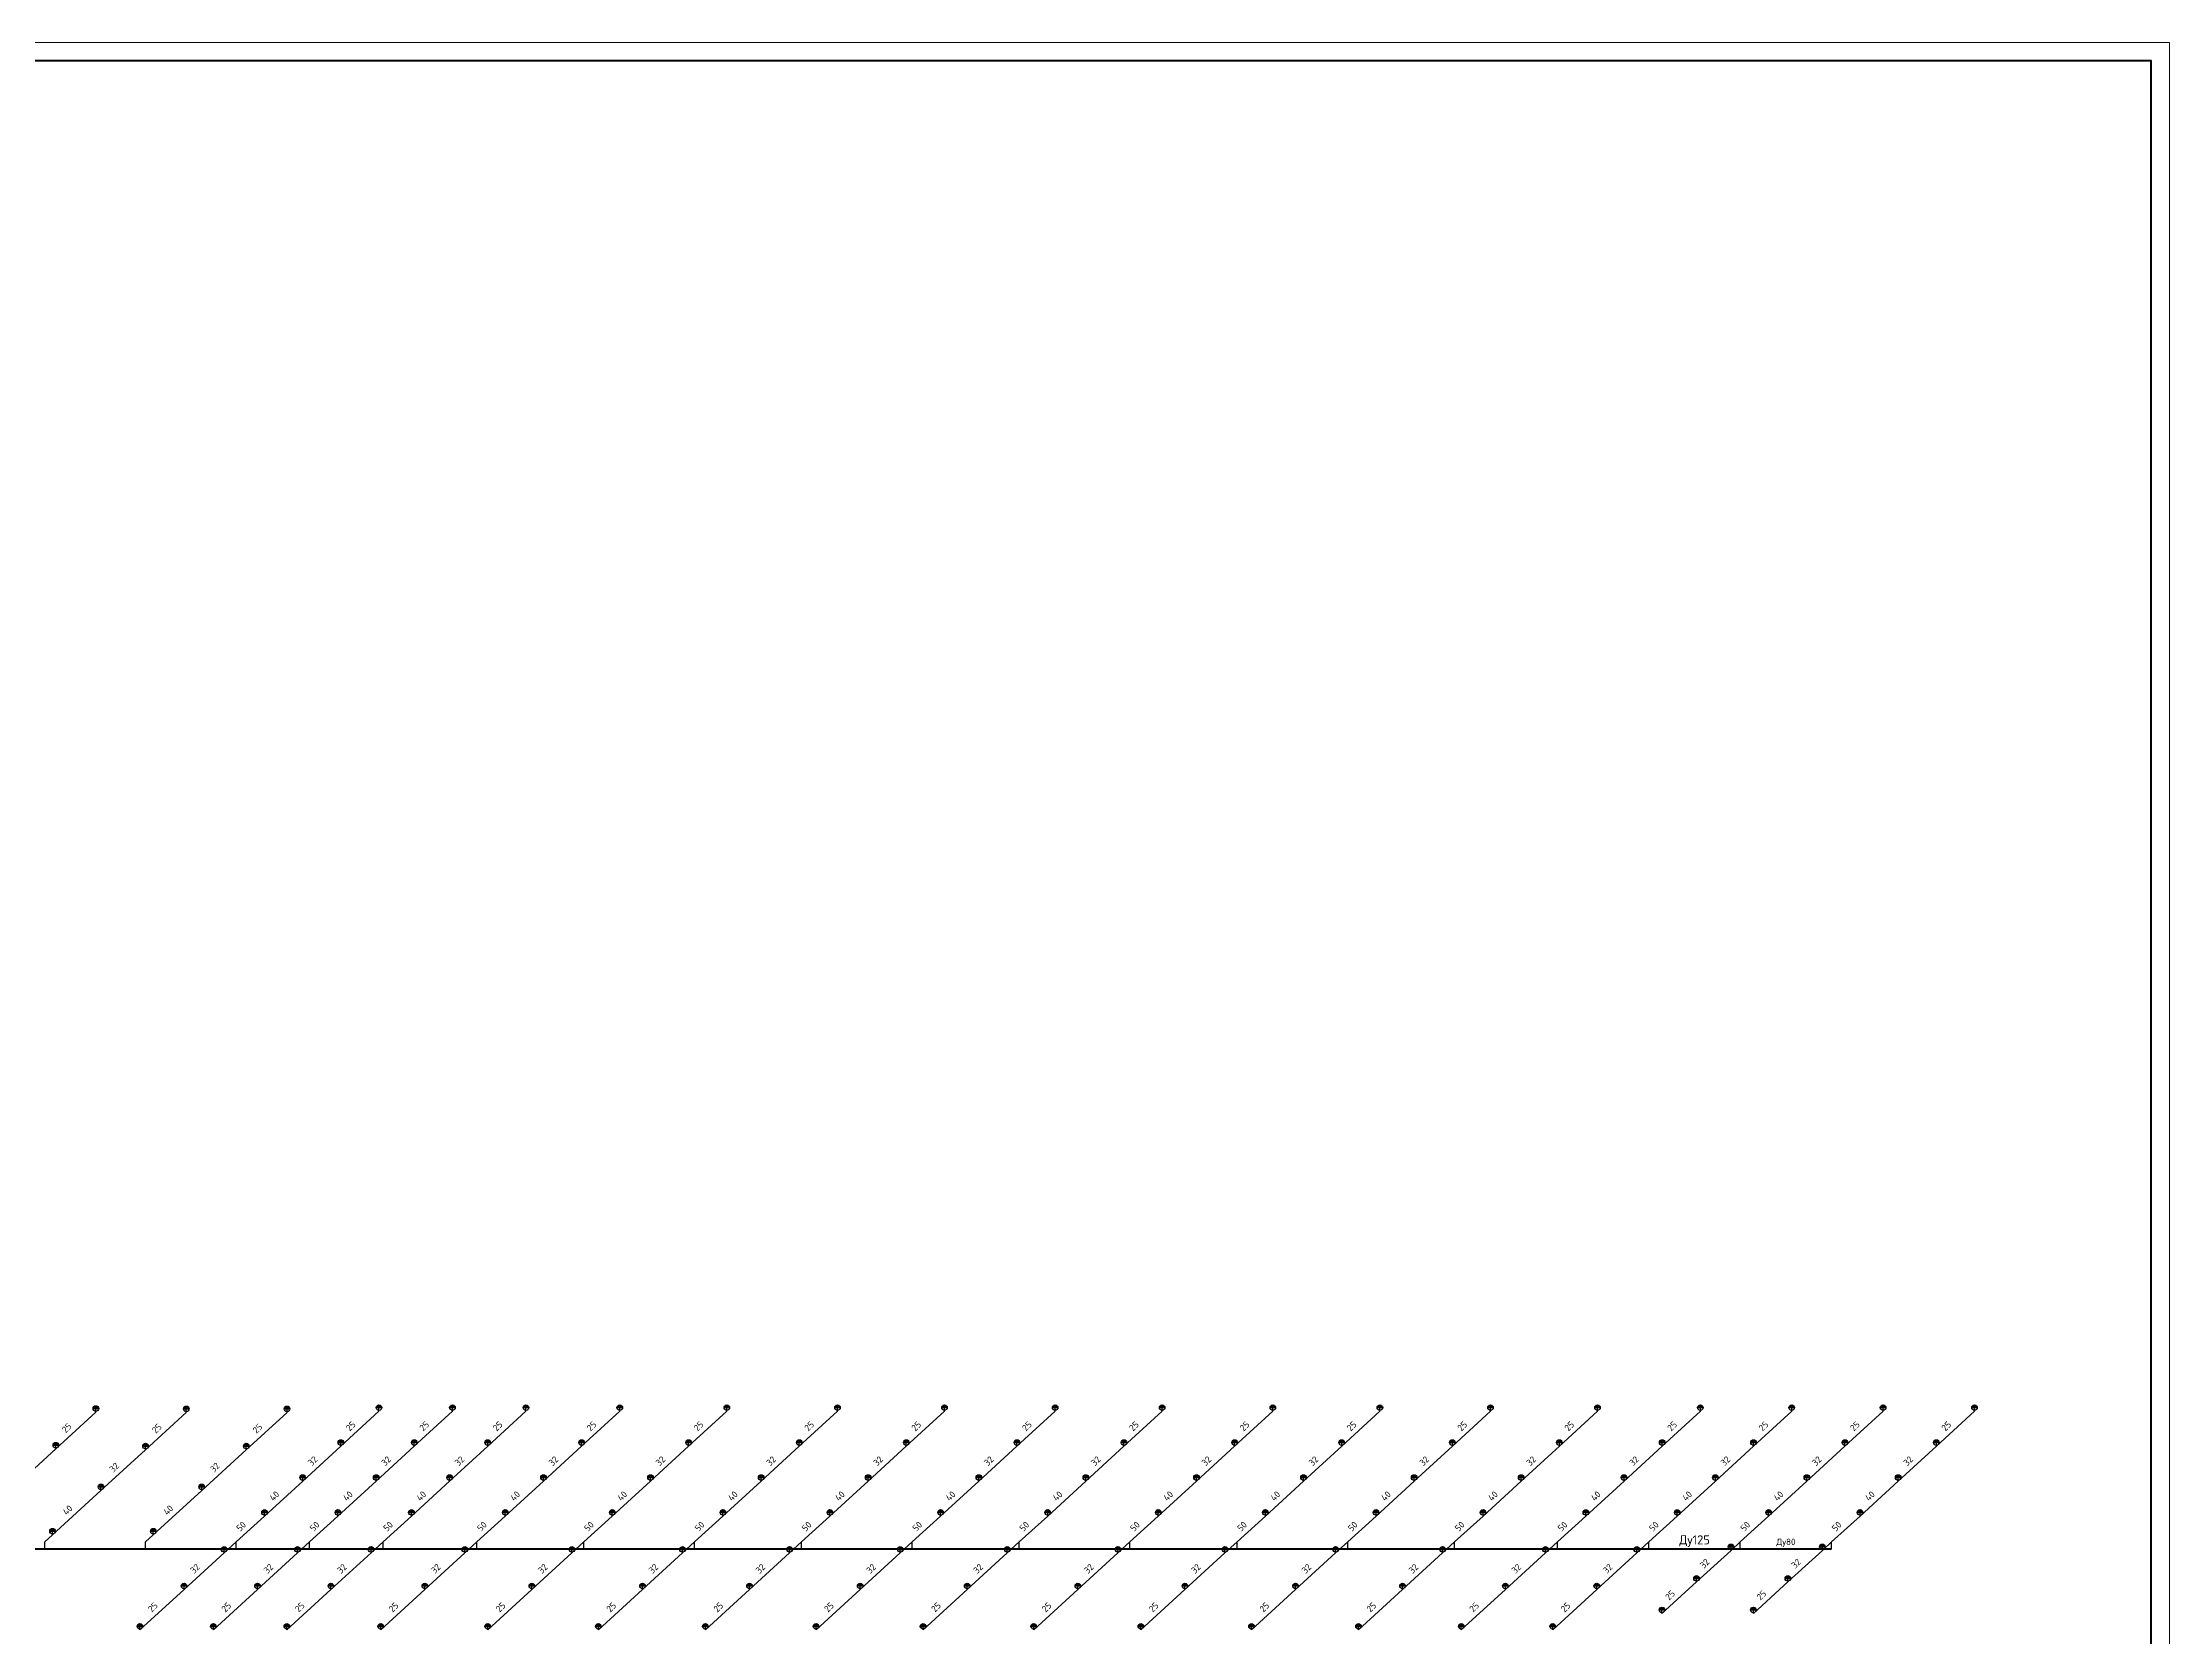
# Model space of a CAD drawing. Header units: millimetres. Extents: x 0 to 2118900, y -20000 to 84100.
# Drawn here: x 1660275 to 1718900, y 40159 to 84100 of the extents above; entities that cross this region are included whole.
import ezdxf
from ezdxf.enums import TextEntityAlignment as Align

# ---------------------------------------------------------------- set-up
doc = ezdxf.new("R2010")
doc.units = ezdxf.units.MM
for name, color, linetype, lineweight in [('ПТ_В22', 6, 'Continuous', 50), ('ПТ_В22_расп', 6, 'Continuous', 30), ('ПТ_оросители', 7, 'Continuous', 25), ('ПТ_рамка', 7, 'Continuous', 50), ('ПТ_рамка_тонк', 7, 'Continuous', 18), ('ПТ_текст', 7, 'Continuous', 18)]:
    doc.layers.add(name, color=color, linetype=linetype, lineweight=lineweight)
doc.styles.add('ПТ', font='isocpeur.ttf')

# ---------------------------------------------------------------- blocks, each defined once
blk = doc.blocks.new('SPR_UP')
for p, q in [((-1.1, 0), (1.1, 0)), ((-1.08, 0.18), (1.08, 0.18)), ((-1.04, 0.37), (1.04, 0.37)), ((-0.95, 0.55), (0.95, 0.55)), ((-0.82, 0.73), (0.82, 0.73)), ((-0.61, 0.92), (0.61, 0.92))]:
    blk.add_line(p, q)
blk.add_circle((0, 0), 1.1)

msp = doc.modelspace()

# ---------------------------------------------------------------- linework, layer by layer
at = {"layer": 'ПТ_В22'}
for p, q in [((1657834.7, 42572.7), (1660334.7, 42572.7)), ((1660334.7, 42572.7), (1663110.7, 42572.7)), ((1663110.7, 42572.7), (1665610.7, 42572.7)), ((1665610.7, 42572.7), (1667635.7, 42572.7)), ((1667635.7, 42572.7), (1669660.7, 42572.7)), ((1669660.7, 42572.7), (1672247.7, 42572.7)), ((1672247.7, 42572.7), (1675197.7, 42572.7)), ((1675197.7, 42572.7), (1678247.7, 42572.7)), ((1678247.7, 42572.7), (1681197.7, 42572.7)), ((1681197.7, 42572.7), (1684247.7, 42572.7)), ((1684247.7, 42572.7), (1687197.7, 42572.7)), ((1687197.7, 42572.7), (1690247.7, 42572.7)), ((1690247.7, 42572.7), (1693198.7, 42572.7)), ((1693198.7, 42572.7), (1696248.7, 42572.7)), ((1696248.7, 42572.7), (1699197.7, 42572.7)), ((1699197.7, 42572.7), (1702031.7, 42572.7)), ((1702031.7, 42572.7), (1704550.7, 42572.7)), ((1704550.7, 42572.7), (1707069.7, 42572.7)), ((1707069.7, 42572.7), (1709588.7, 42572.7))]:
    msp.add_line(p, q, dxfattribs=at)
at = {"layer": 'ПТ_В22_расп'}
for p, q in [((1660641.2, 45331.2), (1661745.7, 46341.7)), ((1661745.7, 46341.7), (1661745.7, 46441.7)), ((1663114.4, 45307.4), (1664237.2, 46334.2)), ((1664237.2, 46334.2), (1664237.2, 46434.2)), ((1665890.4, 45307.4), (1667013.2, 46334.2)), ((1667013.2, 46334.2), (1667013.2, 46434.2)), ((1668496.4, 45404.4), (1669548.6, 46366.6)), ((1669548.6, 46366.6), (1669548.6, 46466.6)), ((1670521.4, 45404.4), (1671573.6, 46366.6)), ((1671573.6, 46366.6), (1671573.6, 46466.6)), ((1672546.4, 45404.4), (1673598.6, 46366.6)), ((1673598.6, 46366.6), (1673598.6, 46466.6)), ((1675133.4, 45404.4), (1676185.6, 46366.6)), ((1676185.6, 46366.6), (1676185.6, 46466.6)), ((1678083.4, 45404.4), (1679135.6, 46366.6)), ((1679135.6, 46366.6), (1679135.6, 46466.6)), ((1681133.4, 45404.4), (1682185.6, 46366.6)), ((1682185.6, 46366.6), (1682185.6, 46466.6)), ((1684083.4, 45404.4), (1685135.6, 46366.6)), ((1685135.6, 46366.6), (1685135.6, 46466.6)), ((1687133.4, 45404.4), (1688185.6, 46366.6)), ((1688185.6, 46366.6), (1688185.6, 46466.6)), ((1690083.4, 45404.4), (1691135.6, 46366.6)), ((1691135.6, 46366.6), (1691135.6, 46466.6)), ((1693133.4, 45404.4), (1694185.6, 46366.6)), ((1694185.6, 46366.6), (1694185.6, 46466.6)), ((1696084.4, 45404.4), (1697136.6, 46366.6)), ((1697136.6, 46366.6), (1697136.6, 46466.6)), ((1699134.4, 45404.4), (1700186.6, 46366.6)), ((1700186.6, 46366.6), (1700186.6, 46466.6)), ((1702083.4, 45404.4), (1703135.6, 46366.6)), ((1703135.6, 46366.6), (1703135.6, 46466.6)), ((1704917.4, 45404.4), (1705969.6, 46366.6)), ((1705969.6, 46366.6), (1705969.6, 46466.6)), ((1707436.4, 45404.4), (1708488.6, 46366.6)), ((1708488.6, 46366.6), (1708488.6, 46466.6)), ((1709955.4, 45404.4), (1711007.6, 46366.6)), ((1711007.6, 46366.6), (1711007.6, 46466.6)), ((1712474.4, 45404.4), (1713526.6, 46366.6)), ((1713526.6, 46366.6), (1713526.6, 46466.6)), ((1659571.4, 44352.4), (1660641.2, 45331.2)), ((1660641.2, 45331.2), (1660641.2, 45431.2)), ((1661886.1, 44183.1), (1663114.4, 45307.4)), ((1663114.4, 45307.4), (1663114.4, 45407.4)), ((1664662.1, 44183.1), (1665890.4, 45307.4)), ((1665890.4, 45307.4), (1665890.4, 45407.4)), ((1667445, 44442), (1668496.4, 45404.4)), ((1668496.4, 45404.4), (1668496.4, 45504.4)), ((1669470, 44442), (1670521.4, 45404.4)), ((1670521.4, 45404.4), (1670521.4, 45504.4)), ((1671495, 44442), (1672546.4, 45404.4)), ((1672546.4, 45404.4), (1672546.4, 45504.4)), ((1674082, 44442), (1675133.4, 45404.4)), ((1675133.4, 45404.4), (1675133.4, 45504.4)), ((1677032, 44442), (1678083.4, 45404.4)), ((1678083.4, 45404.4), (1678083.4, 45504.4)), ((1680082, 44442), (1681133.4, 45404.4)), ((1681133.4, 45404.4), (1681133.4, 45504.4)), ((1683032, 44442), (1684083.4, 45404.4)), ((1684083.4, 45404.4), (1684083.4, 45504.4)), ((1686082, 44442), (1687133.4, 45404.4)), ((1687133.4, 45404.4), (1687133.4, 45504.4)), ((1689032, 44442), (1690083.4, 45404.4)), ((1690083.4, 45404.4), (1690083.4, 45504.4)), ((1692082, 44442), (1693133.4, 45404.4)), ((1693133.4, 45404.4), (1693133.4, 45504.4)), ((1695033, 44442), (1696084.4, 45404.4)), ((1696084.4, 45404.4), (1696084.4, 45504.4)), ((1698083, 44442), (1699134.4, 45404.4)), ((1699134.4, 45404.4), (1699134.4, 45504.4)), ((1701032, 44442), (1702083.4, 45404.4)), ((1702083.4, 45404.4), (1702083.4, 45504.4)), ((1703866, 44442), (1704917.4, 45404.4)), ((1704917.4, 45404.4), (1704917.4, 45504.4)), ((1706385, 44442), (1707436.4, 45404.4)), ((1707436.4, 45404.4), (1707436.4, 45504.4)), ((1708904, 44442), (1709955.4, 45404.4)), ((1709955.4, 45404.4), (1709955.4, 45504.4)), ((1711423, 44442), (1712474.4, 45404.4)), ((1712474.4, 45404.4), (1712474.4, 45504.4)), ((1660551.1, 42962.1), (1661886.1, 44183.1)), ((1661886.1, 44183.1), (1661886.1, 44283.1)), ((1663327.1, 42962.1), (1664662.1, 44183.1)), ((1664662.1, 44183.1), (1664662.1, 44283.1)), ((1666392.8, 43479.8), (1667445, 44442)), ((1667445, 44442), (1667445, 44542)), ((1668417.8, 43479.8), (1669470, 44442)), ((1669470, 44442), (1669470, 44542)), ((1670442.8, 43479.8), (1671495, 44442)), ((1671495, 44442), (1671495, 44542)), ((1673029.8, 43479.8), (1674082, 44442)), ((1674082, 44442), (1674082, 44542)), ((1675979.8, 43479.8), (1677032, 44442)), ((1677032, 44442), (1677032, 44542)), ((1679029.8, 43479.8), (1680082, 44442)), ((1680082, 44442), (1680082, 44542)), ((1681979.8, 43479.8), (1683032, 44442)), ((1683032, 44442), (1683032, 44542)), ((1685029.8, 43479.8), (1686082, 44442)), ((1686082, 44442), (1686082, 44542)), ((1687979.8, 43479.8), (1689032, 44442)), ((1689032, 44442), (1689032, 44542)), ((1691029.8, 43479.8), (1692082, 44442)), ((1692082, 44442), (1692082, 44542)), ((1693980.8, 43479.8), (1695033, 44442)), ((1695033, 44442), (1695033, 44542)), ((1697030.8, 43479.8), (1698083, 44442)), ((1698083, 44442), (1698083, 44542)), ((1699979.8, 43479.8), (1701032, 44442)), ((1701032, 44442), (1701032, 44542)), ((1702813.8, 43479.8), (1703866, 44442)), ((1703866, 44442), (1703866, 44542)), ((1705332.8, 43479.8), (1706385, 44442)), ((1706385, 44442), (1706385, 44542)), ((1707851.8, 43479.8), (1708904, 44442)), ((1708904, 44442), (1708904, 44542)), ((1710370.8, 43479.8), (1711423, 44442)), ((1711423, 44442), (1711423, 44542)), ((1665610.7, 42763.7), (1666392.8, 43479.8)), ((1666392.8, 43479.8), (1666392.8, 43579.8)), ((1667635.7, 42763.7), (1668417.8, 43479.8)), ((1668417.8, 43479.8), (1668417.8, 43579.8)), ((1669660.7, 42763.7), (1670442.8, 43479.8)), ((1670442.8, 43479.8), (1670442.8, 43579.8)), ((1672247.7, 42763.7), (1673029.8, 43479.8)), ((1673029.8, 43479.8), (1673029.8, 43579.8)), ((1675197.7, 42763.7), (1675979.8, 43479.8)), ((1675979.8, 43479.8), (1675979.8, 43579.8)), ((1678247.7, 42763.7), (1679029.8, 43479.8)), ((1679029.8, 43479.8), (1679029.8, 43579.8)), ((1681197.7, 42763.7), (1681979.8, 43479.8)), ((1681979.8, 43479.8), (1681979.8, 43579.8)), ((1684247.7, 42763.7), (1685029.8, 43479.8)), ((1685029.8, 43479.8), (1685029.8, 43579.8)), ((1687197.7, 42763.7), (1687979.8, 43479.8)), ((1687979.8, 43479.8), (1687979.8, 43579.8)), ((1690247.7, 42763.7), (1691029.8, 43479.8)), ((1691029.8, 43479.8), (1691029.8, 43579.8)), ((1693198.7, 42763.7), (1693980.8, 43479.8)), ((1693980.8, 43479.8), (1693980.8, 43579.8)), ((1696248.7, 42763.7), (1697030.8, 43479.8)), ((1697030.8, 43479.8), (1697030.8, 43579.8)), ((1699197.7, 42763.7), (1699979.8, 43479.8)), ((1699979.8, 43479.8), (1699979.8, 43579.8)), ((1702031.7, 42763.7), (1702813.8, 43479.8)), ((1702813.8, 43479.8), (1702813.8, 43579.8)), ((1704550.7, 42763.7), (1705332.8, 43479.8)), ((1705332.8, 43479.8), (1705332.8, 43579.8)), ((1707069.7, 42763.7), (1707851.8, 43479.8)), ((1707851.8, 43479.8), (1707851.8, 43579.8)), ((1709588.7, 42763.7), (1710370.8, 43479.8)), ((1710370.8, 43479.8), (1710370.8, 43579.8)), ((1660334.7, 42763.7), (1660551.1, 42962.1)), ((1660551.1, 42962.1), (1660551.1, 43062.1)), ((1663110.7, 42763.7), (1663327.1, 42962.1)), ((1663327.1, 42962.1), (1663327.1, 43062.1)), ((1660334.7, 42572.7), (1660334.7, 42763.7)), ((1663110.7, 42572.7), (1663110.7, 42763.7)), ((1665279.1, 42460.1), (1664174.6, 41450.6)), ((1665610.7, 42763.7), (1665279.1, 42460.1)), ((1665279.1, 42460.1), (1665279.1, 42560.1)), ((1665610.7, 42572.7), (1665610.7, 42763.7)), ((1667304.1, 42460.1), (1666199.6, 41450.6)), ((1667635.7, 42763.7), (1667304.1, 42460.1)), ((1667304.1, 42460.1), (1667304.1, 42560.1)), ((1667635.7, 42572.7), (1667635.7, 42763.7)), ((1669329.1, 42460.1), (1668224.6, 41450.6)), ((1669660.7, 42763.7), (1669329.1, 42460.1)), ((1669329.1, 42460.1), (1669329.1, 42560.1)), ((1669660.7, 42572.7), (1669660.7, 42763.7)), ((1671916.1, 42460.1), (1670811.6, 41450.6)), ((1672247.7, 42763.7), (1671916.1, 42460.1)), ((1671916.1, 42460.1), (1671916.1, 42560.1)), ((1672247.7, 42572.7), (1672247.7, 42763.7)), ((1674866.1, 42460.1), (1673761.6, 41450.6)), ((1675197.7, 42763.7), (1674866.1, 42460.1)), ((1674866.1, 42460.1), (1674866.1, 42560.1)), ((1675197.7, 42572.7), (1675197.7, 42763.7)), ((1677916.1, 42460.1), (1676811.6, 41450.6)), ((1678247.7, 42763.7), (1677916.1, 42460.1)), ((1677916.1, 42460.1), (1677916.1, 42560.1)), ((1678247.7, 42572.7), (1678247.7, 42763.7)), ((1680866.1, 42460.1), (1679761.6, 41450.6)), ((1681197.7, 42763.7), (1680866.1, 42460.1)), ((1680866.1, 42460.1), (1680866.1, 42560.1)), ((1681197.7, 42572.7), (1681197.7, 42763.7)), ((1683916.1, 42460.1), (1682811.6, 41450.6)), ((1684247.7, 42763.7), (1683916.1, 42460.1)), ((1683916.1, 42460.1), (1683916.1, 42560.1)), ((1684247.7, 42572.7), (1684247.7, 42763.7)), ((1686866.1, 42460.1), (1685761.6, 41450.6)), ((1687197.7, 42763.7), (1686866.1, 42460.1)), ((1686866.1, 42460.1), (1686866.1, 42560.1)), ((1687197.7, 42572.7), (1687197.7, 42763.7)), ((1689916.1, 42460.1), (1688811.6, 41450.6)), ((1690247.7, 42763.7), (1689916.1, 42460.1)), ((1689916.1, 42460.1), (1689916.1, 42560.1)), ((1690247.7, 42572.7), (1690247.7, 42763.7)), ((1692867.1, 42460.1), (1691762.6, 41450.6)), ((1693198.7, 42763.7), (1692867.1, 42460.1)), ((1692867.1, 42460.1), (1692867.1, 42560.1)), ((1693198.7, 42572.7), (1693198.7, 42763.7)), ((1695917.1, 42460.1), (1694812.6, 41450.6)), ((1696248.7, 42763.7), (1695917.1, 42460.1)), ((1695917.1, 42460.1), (1695917.1, 42560.1)), ((1696248.7, 42572.7), (1696248.7, 42763.7)), ((1698866.1, 42460.1), (1697761.6, 41450.6)), ((1699197.7, 42763.7), (1698866.1, 42460.1)), ((1698866.1, 42460.1), (1698866.1, 42560.1)), ((1699197.7, 42572.7), (1699197.7, 42763.7)), ((1701700.1, 42460.1), (1700595.6, 41450.6)), ((1702031.7, 42763.7), (1701700.1, 42460.1)), ((1701700.1, 42460.1), (1701700.1, 42560.1)), ((1702031.7, 42572.7), (1702031.7, 42763.7)), ((1704219.1, 42460.1), (1703114.6, 41450.6)), ((1704550.7, 42763.7), (1704219.1, 42460.1)), ((1704219.1, 42460.1), (1704219.1, 42560.1)), ((1704550.7, 42572.7), (1704550.7, 42763.7)), ((1706814.8, 42530.8), (1705863.4, 41660.4)), ((1707069.7, 42763.7), (1706814.8, 42530.8)), ((1706814.8, 42530.8), (1706814.8, 42630.8)), ((1707069.7, 42572.7), (1707069.7, 42763.7)), ((1709333.8, 42530.8), (1708382.4, 41660.4)), ((1709588.7, 42763.7), (1709333.8, 42530.8)), ((1709333.8, 42530.8), (1709333.8, 42630.8)), ((1709588.7, 42572.7), (1709588.7, 42763.7)), ((1705863.4, 41660.4), (1704911.6, 40789.6)), ((1705863.4, 41660.4), (1705863.4, 41760.4)), ((1708382.4, 41660.4), (1707430.6, 40789.6)), ((1708382.4, 41660.4), (1708382.4, 41760.4)), ((1664174.6, 41450.6), (1662959.1, 40338.1)), ((1664174.6, 41450.6), (1664174.6, 41550.6)), ((1666199.6, 41450.6), (1664984.1, 40338.1)), ((1666199.6, 41450.6), (1666199.6, 41550.6)), ((1668224.6, 41450.6), (1667009.1, 40338.1)), ((1668224.6, 41450.6), (1668224.6, 41550.6)), ((1670811.6, 41450.6), (1669596.1, 40338.1)), ((1670811.6, 41450.6), (1670811.6, 41550.6)), ((1673761.6, 41450.6), (1672546.1, 40338.1)), ((1673761.6, 41450.6), (1673761.6, 41550.6)), ((1676811.6, 41450.6), (1675596.1, 40338.1)), ((1676811.6, 41450.6), (1676811.6, 41550.6)), ((1679761.6, 41450.6), (1678546.1, 40338.1)), ((1679761.6, 41450.6), (1679761.6, 41550.6)), ((1682811.6, 41450.6), (1681596.1, 40338.1)), ((1682811.6, 41450.6), (1682811.6, 41550.6)), ((1685761.6, 41450.6), (1684546.1, 40338.1)), ((1685761.6, 41450.6), (1685761.6, 41550.6)), ((1688811.6, 41450.6), (1687596.1, 40338.1)), ((1688811.6, 41450.6), (1688811.6, 41550.6)), ((1691762.6, 41450.6), (1690547.1, 40338.1)), ((1691762.6, 41450.6), (1691762.6, 41550.6)), ((1694812.6, 41450.6), (1693597.1, 40338.1)), ((1694812.6, 41450.6), (1694812.6, 41550.6)), ((1697761.6, 41450.6), (1696546.1, 40338.1)), ((1697761.6, 41450.6), (1697761.6, 41550.6)), ((1700595.6, 41450.6), (1699380.1, 40338.1)), ((1700595.6, 41450.6), (1700595.6, 41550.6)), ((1703114.6, 41450.6), (1701899.1, 40338.1)), ((1703114.6, 41450.6), (1703114.6, 41550.6)), ((1704911.6, 40789.6), (1704911.6, 40889.6)), ((1707430.6, 40789.6), (1707430.6, 40889.6)), ((1662959.1, 40338.1), (1662959.1, 40438.1)), ((1664984.1, 40338.1), (1664984.1, 40438.1)), ((1667009.1, 40338.1), (1667009.1, 40438.1)), ((1669596.1, 40338.1), (1669596.1, 40438.1)), ((1672546.1, 40338.1), (1672546.1, 40438.1)), ((1675596.1, 40338.1), (1675596.1, 40438.1)), ((1678546.1, 40338.1), (1678546.1, 40438.1)), ((1681596.1, 40338.1), (1681596.1, 40438.1)), ((1684546.1, 40338.1), (1684546.1, 40438.1)), ((1687596.1, 40338.1), (1687596.1, 40438.1)), ((1690547.1, 40338.1), (1690547.1, 40438.1)), ((1693597.1, 40338.1), (1693597.1, 40438.1)), ((1696546.1, 40338.1), (1696546.1, 40438.1)), ((1699380.1, 40338.1), (1699380.1, 40438.1)), ((1701899.1, 40338.1), (1701899.1, 40438.1))]:
    msp.add_line(p, q, dxfattribs=at)
at = {"layer": 'ПТ_рамка', "lineweight": 70}
msp.add_lwpolyline([(1602000, 500), (1718400, 500), (1718400, 83600), (1602000, 83600)], close=True, dxfattribs=at)
at = {"layer": 'ПТ_рамка_тонк', "lineweight": 13}
msp.add_lwpolyline([(1600000, 0), (1718900, 0), (1718900, 84100), (1600000, 84100)], close=True, dxfattribs=at)

# ---------------------------------------------------------------- block references
at = {"layer": 'ПТ_оросители', "xscale": 70, "yscale": 70}
for p in [(1661745.7, 46441.7), (1664237.2, 46434.2), (1667013.2, 46434.2), (1669548.6, 46466.6), (1671573.6, 46466.6), (1673598.6, 46466.6), (1676185.6, 46466.6), (1679135.6, 46466.6), (1682185.6, 46466.6), (1685135.6, 46466.6), (1688185.6, 46466.6), (1691135.6, 46466.6), (1694185.6, 46466.6), (1697136.6, 46466.6), (1700186.6, 46466.6), (1703135.6, 46466.6), (1705969.6, 46466.6), (1708488.6, 46466.6), (1711007.6, 46466.6), (1713526.6, 46466.6), (1660641.2, 45431.2), (1663114.4, 45407.4), (1665890.4, 45407.4), (1668496.4, 45504.4), (1670521.4, 45504.4), (1672546.4, 45504.4), (1675133.4, 45504.4), (1678083.4, 45504.4), (1681133.4, 45504.4), (1684083.4, 45504.4), (1687133.4, 45504.4), (1690083.4, 45504.4), (1693133.4, 45504.4), (1696084.4, 45504.4), (1699134.4, 45504.4), (1702083.4, 45504.4), (1704917.4, 45504.4), (1707436.4, 45504.4), (1709955.4, 45504.4), (1712474.4, 45504.4), (1667445, 44542), (1669470, 44542), (1671495, 44542), (1674082, 44542), (1677032, 44542), (1680082, 44542), (1683032, 44542), (1686082, 44542), (1689032, 44542), (1692082, 44542), (1695033, 44542), (1698083, 44542), (1701032, 44542), (1703866, 44542), (1706385, 44542), (1708904, 44542), (1711423, 44542), (1661886.1, 44283.1), (1664662.1, 44283.1), (1666392.8, 43579.8), (1668417.8, 43579.8), (1670442.8, 43579.8), (1673029.8, 43579.8), (1675979.8, 43579.8), (1679029.8, 43579.8), (1681979.8, 43579.8), (1685029.8, 43579.8), (1687979.8, 43579.8), (1691029.8, 43579.8), (1693980.8, 43579.8), (1697030.8, 43579.8), (1699979.8, 43579.8), (1702813.8, 43579.8), (1705332.8, 43579.8), (1707851.8, 43579.8), (1710370.8, 43579.8), (1660551.1, 43062.1), (1663327.1, 43062.1), (1665279.1, 42560.1), (1667304.1, 42560.1), (1669329.1, 42560.1), (1671916.1, 42560.1), (1674866.1, 42560.1), (1677916.1, 42560.1), (1680866.1, 42560.1), (1683916.1, 42560.1), (1686866.1, 42560.1), (1689916.1, 42560.1), (1692867.1, 42560.1), (1695917.1, 42560.1), (1698866.1, 42560.1), (1701700.1, 42560.1), (1704219.1, 42560.1), (1706814.8, 42630.8), (1709333.8, 42630.8), (1664174.6, 41550.6), (1666199.6, 41550.6), (1668224.6, 41550.6), (1670811.6, 41550.6), (1673761.6, 41550.6), (1676811.6, 41550.6), (1679761.6, 41550.6), (1682811.6, 41550.6), (1685761.6, 41550.6), (1688811.6, 41550.6), (1691762.6, 41550.6), (1694812.6, 41550.6), (1697761.6, 41550.6), (1700595.6, 41550.6), (1703114.6, 41550.6), (1705863.4, 41760.4), (1708382.4, 41760.4), (1662959.1, 40438.1), (1664984.1, 40438.1), (1667009.1, 40438.1), (1669596.1, 40438.1), (1672546.1, 40438.1), (1675596.1, 40438.1), (1678546.1, 40438.1), (1681596.1, 40438.1), (1684546.1, 40438.1), (1687596.1, 40438.1), (1690547.1, 40438.1), (1693597.1, 40438.1), (1696546.1, 40438.1), (1699380.1, 40438.1), (1701899.1, 40438.1), (1704911.6, 40889.6), (1707430.6, 40889.6)]:
    msp.add_blockref('SPR_UP', p, dxfattribs=at)

# ---------------------------------------------------------------- texts
at = {"layer": 'ПТ_текст', "style": 'ПТ'}
for s, p in [('25', (1661133.5, 45896.5)), ('25', (1663615.8, 45880.8)), ('25', (1666391.8, 45880.8)), ('25', (1668962.5, 45945.5)), ('25', (1670987.5, 45945.5)), ('25', (1673012.5, 45945.5)), ('25', (1675599.5, 45945.5)), ('25', (1678549.5, 45945.5)), ('25', (1681599.5, 45945.5)), ('25', (1684549.5, 45945.5)), ('25', (1687599.5, 45945.5)), ('25', (1690549.5, 45945.5)), ('25', (1693599.5, 45945.5)), ('25', (1696550.5, 45945.5)), ('25', (1699600.5, 45945.5)), ('25', (1702549.5, 45945.5)), ('25', (1705383.5, 45945.5)), ('25', (1707902.5, 45945.5)), ('25', (1710421.5, 45945.5)), ('25', (1712940.5, 45945.5)), ('32', (1662440.2, 44805.2)), ('32', (1665216.2, 44805.2)), ('32', (1667910.7, 44983.2)), ('32', (1669935.7, 44983.2)), ('32', (1671960.7, 44983.2)), ('32', (1674547.7, 44983.2)), ('32', (1677497.7, 44983.2)), ('32', (1680547.7, 44983.2)), ('32', (1683497.7, 44983.2)), ('32', (1686547.7, 44983.2)), ('32', (1689497.7, 44983.2)), ('32', (1692547.7, 44983.2)), ('32', (1695498.7, 44983.2)), ('32', (1698548.7, 44983.2)), ('32', (1701497.7, 44983.2)), ('32', (1704331.7, 44983.2)), ('32', (1706850.7, 44983.2)), ('32', (1709369.7, 44983.2)), ('32', (1711888.7, 44983.2)), ('40', (1666858.9, 44020.9)), ('40', (1668883.9, 44020.9)), ('40', (1670908.9, 44020.9)), ('40', (1673495.9, 44020.9)), ('40', (1676445.9, 44020.9)), ('40', (1679495.9, 44020.9)), ('40', (1682445.9, 44020.9)), ('40', (1685495.9, 44020.9)), ('40', (1688445.9, 44020.9)), ('40', (1691495.9, 44020.9)), ('40', (1694446.9, 44020.9)), ('40', (1697496.9, 44020.9)), ('40', (1700445.9, 44020.9)), ('40', (1703279.9, 44020.9)), ('40', (1705798.9, 44020.9)), ('40', (1708317.9, 44020.9)), ('40', (1710836.9, 44020.9)), ('40', (1661158.6, 43632.6)), ('40', (1663934.6, 43632.6)), ('50', (1665941.7, 43181.7)), ('50', (1667966.7, 43181.7)), ('50', (1669991.7, 43181.7)), ('50', (1672578.7, 43181.7)), ('50', (1675528.7, 43181.7)), ('50', (1678578.7, 43181.7)), ('50', (1681528.7, 43181.7)), ('50', (1684578.7, 43181.7)), ('50', (1687528.7, 43181.7)), ('50', (1690578.7, 43181.7)), ('50', (1693529.7, 43181.7)), ('50', (1696579.7, 43181.7)), ('50', (1699528.7, 43181.7)), ('50', (1702362.7, 43181.7)), ('50', (1704881.7, 43181.7)), ('50', (1707400.7, 43181.7)), ('50', (1709919.7, 43181.7)), ('32', (1706279.1, 42155.6)), ('32', (1708798.1, 42155.6)), ('32', (1664666.8, 42015.3)), ('32', (1666691.8, 42015.3)), ('32', (1668716.8, 42015.3)), ('32', (1671303.8, 42015.3)), ('32', (1674253.8, 42015.3)), ('32', (1677303.8, 42015.3)), ('32', (1680253.8, 42015.3)), ('32', (1683303.8, 42015.3)), ('32', (1686253.8, 42015.3)), ('32', (1689303.8, 42015.3)), ('32', (1692254.8, 42015.3)), ('32', (1695304.8, 42015.3)), ('32', (1698253.8, 42015.3)), ('32', (1701087.8, 42015.3)), ('32', (1703606.8, 42015.3)), ('25', (1663506.8, 40954.3)), ('25', (1665531.8, 40954.3)), ('25', (1667556.8, 40954.3)), ('25', (1670143.8, 40954.3)), ('25', (1673093.8, 40954.3)), ('25', (1676143.8, 40954.3)), ('25', (1679093.8, 40954.3)), ('25', (1682143.8, 40954.3)), ('25', (1685093.8, 40954.3)), ('25', (1688143.8, 40954.3)), ('25', (1691094.8, 40954.3)), ('25', (1694144.8, 40954.3)), ('25', (1697093.8, 40954.3)), ('25', (1699927.8, 40954.3)), ('25', (1702446.8, 40954.3)), ('25', (1705327.5, 41285)), ('25', (1707846.5, 41285))]:
    msp.add_text(s, height=180, rotation=45, dxfattribs=at).set_placement(p, align=Align.BOTTOM_RIGHT)
for s, height, p in [('Ду125', 250, (1705810.2, 42622.7)), ('Ду80', 180, (1708329.2, 42622.7))]:
    msp.add_text(s, height=height, dxfattribs=at).set_placement(p, align=Align.BOTTOM_CENTER)

doc.saveas('drawing.dxf')
